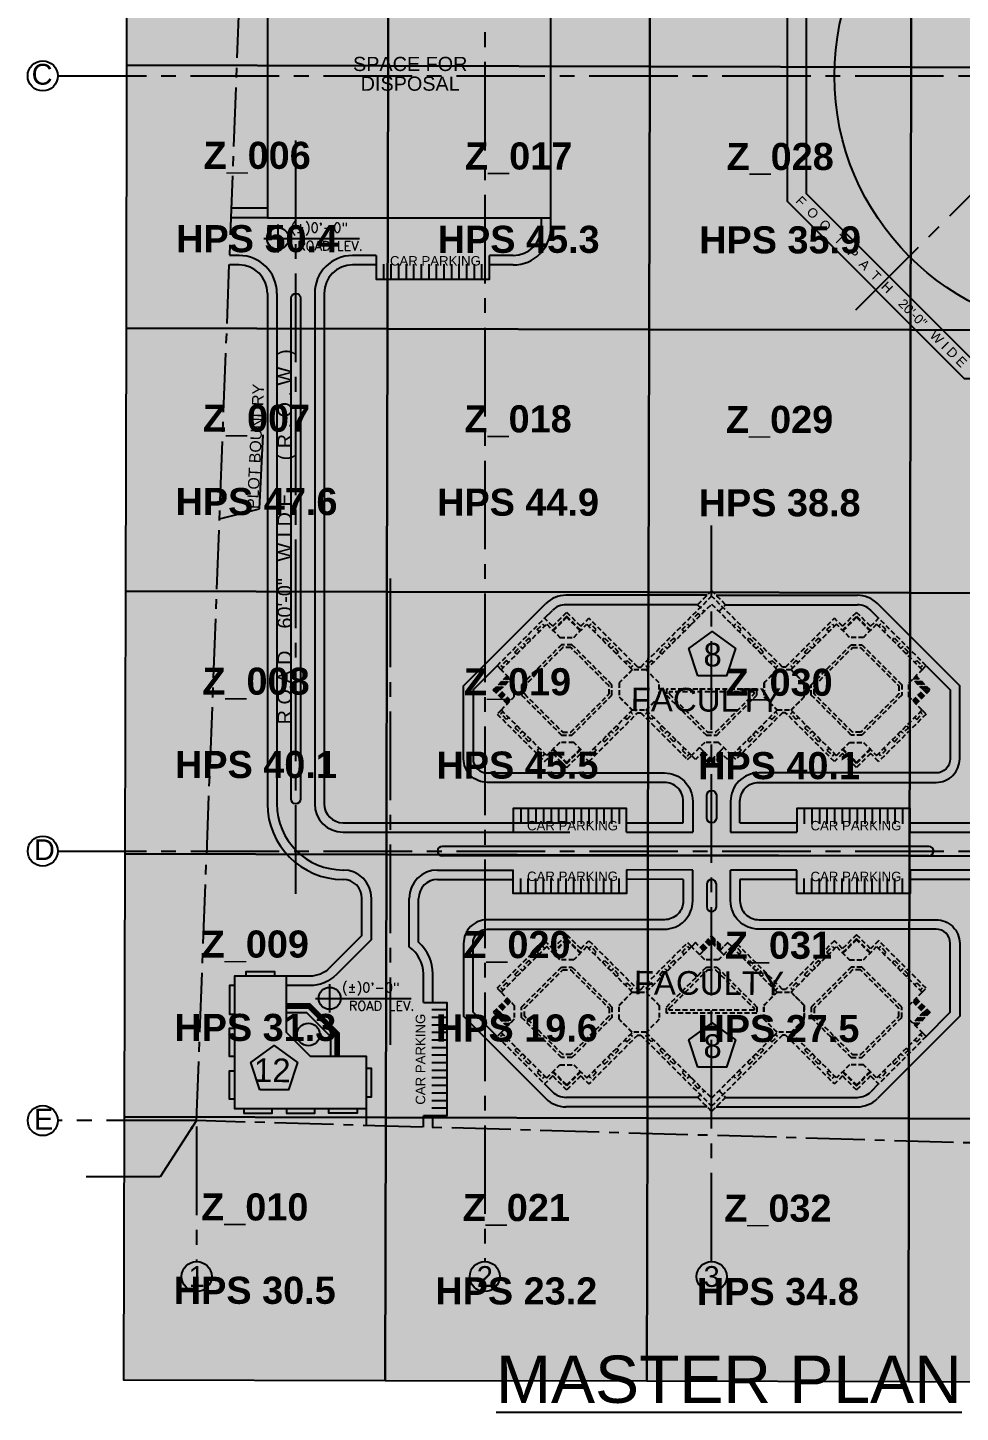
# Model space of a CAD drawing. Header units: inches. Extents: x -2144 to 56079, y -95222 to 39443.
# Drawn here: x -2144 to 9700, y -3264 to 14312 of the extents above; entities that cross this region are included whole.
import ezdxf
from ezdxf.enums import TextEntityAlignment as Align

# ---------------------------------------------------------------- set-up
doc = ezdxf.new("R2010")
doc.units = ezdxf.units.IN
doc.header["$LTSCALE"] = 250
doc.header["$MEASUREMENT"] = 0
doc.linetypes.add('CENTER2', pattern=[1.125, 0.75, -0.125, 0.125, -0.125])
doc.linetypes.add('HIDDEN', pattern=[0.375, 0.25, -0.125])
doc.layers.get('0').update_dxf_attribs({"color": 8, "linetype": 'CONTINUOUS', "true_color": 0x555555})
for name, color, linetype, true_color in [('BOUNDARY', 8, 'CENTER2', 0x555555), ('BUILDING', 8, 'CONTINUOUS', 0x555555), ('GRID', 8, 'CENTER2', 0x555555), ('I D NUMBER', 8, 'CONTINUOUS', 0x555555), ('LEADER', 8, 'CONTINUOUS', 0x555555), ('LEVEL', 8, 'CONTINUOUS', 0x555555), ('PARKING', 8, 'CONTINUOUS', 0x555555), ('PATH', 8, 'CONTINUOUS', 0x555555), ('PLINTH', 8, 'CONTINUOUS', 0x555555), ('ROAD', 8, 'CONTINUOUS', 0x555555), ('SEAL TEXT', 8, 'CONTINUOUS', 0x555555), ('STEP', 8, 'CONTINUOUS', 0x555555)]:
    doc.layers.add(name, color=color, linetype=linetype, true_color=true_color)
for name, color, linetype in [('CP08_HPS_HIGH', 30, 'Continuous'), ('CP08_HPS_LOW', 3, 'Continuous'), ('CP08_HPS_MODERATE', 2, 'Continuous'), ('CP08_ZONE_LABELS', 7, 'Continuous')]:
    doc.layers.add(name, color=color, linetype=linetype)
doc.styles.add('ARIAL', font='arial.ttf')
doc.styles.add('ARIAL-B', font='arialbd.ttf')
doc.styles.add('ROMANS', font='romans.shx')
doc.dimstyles.new('SCALE-1800', dxfattribs={"dimtxt": 180, "dimasz": 72, "dimexe": 144, "dimexo": 36, "dimgap": 36, "dimtad": 1, "dimdec": 3, "dimlunit": 4, "dimtxsty": 'ROMANS', "dimblk1": 'DOT', "dimblk2": 'DOT', "dimsah": 1, "dimcen": 6, "dimdle": 36, "dimclrd": 256, "dimclre": 256, "dimclrt": 3, "dimazin": 3, "dimtfac": 0.56, "dimtdec": 3, "dimtmove": 2, "dimatfit": 3, "dimfxl": 36, "dimtzin": 13, "dimlwd": -1, "dimlwe": -1})

# ---------------------------------------------------------------- blocks, each defined once
blk = doc.blocks.new('_DOT')
at = {"color": 0, "linetype": 'ByBlock'}
blk.add_line((-0.5, 0), (-1, 0), dxfattribs=at)
at = {"color": 0, "linetype": 'ByBlock', "const_width": 0.5}
blk.add_lwpolyline([(-0.25, 0, 1), (0.25, 0, 1)], format="xyb", close=True, dxfattribs=at)
blk = doc.blocks.new('ADMIN BUILDING')
at = {"layer": 'BUILDING'}
blk.add_lwpolyline([(-280, 25), (-280, 740), (-940, 740), (-940, -940), (740, -940), (740, -280), (25, -280)], close=True, dxfattribs=at)
at = {"layer": 'BUILDING', "color": 2}
for points in [[(-790, 740), (-790, 800), (-430, 800), (-430, 740)], [(-940, 620), (-1000, 620), (-1000, 260), (-940, 260)], [(-940, -280), (-1000, -280), (-1000, 80), (-940, 80)], [(-940, -820), (-1000, -820), (-1000, -460), (-940, -460)], [(740, -790), (800, -790), (800, -430), (740, -430)], [(-820, -940), (-820, -1000), (-460, -1000), (-460, -940)], [(-280, -940), (-280, -1000), (80, -1000), (80, -940)], [(620, -940), (620, -1000), (260, -1000), (260, -940)]]:
    blk.add_lwpolyline(points, dxfattribs=at)
at = {"layer": 'BUILDING', "color": 9}
for points in [[(-280, 388), (19, 388), (388, 19), (388, -280)], [(-280, 376), (14, 376), (376, 14), (376, -280)], [(-280, 364), (9, 364), (364, 9), (364, -280)], [(-280, 352), (4, 352), (352, 4), (352, -280)], [(-280, 340), (-1, 340), (340, -1), (340, -280)]]:
    blk.add_lwpolyline(points, dxfattribs=at)
at = {"layer": 'BUILDING', "color": 7}
blk.add_lwpolyline([(-280, 280), (-25, 280), (280, -25), (280, -280)], dxfattribs=at)
at = {"layer": 'BUILDING', "color": 2}
blk.add_circle((0, 0), 144, dxfattribs=at)
blk = doc.blocks.new('FUTURE HOSTEL')
at = {"layer": 'BUILDING', "color": 9, "linetype": 'HIDDEN'}
for p, q in [((939, 799), (900, 799)), ((2724, 782), (2121, 179)), ((2673, 833), (2724, 782)), ((1662, 281), (1559, 179)), ((1662, 281), (1840, 103)), ((2018, 281), (1840, 103)), ((2018, 281), (2121, 179))]:
    blk.add_line(p, q, dxfattribs=at)
for points in [[(-2018, 1845), (-1840, 2023), (-1662, 1845)], [(-2012, 1838), (-1840, 2010), (-1668, 1838)], [(2673, 1344), (2724, 1395), (2121, 1998), (2018, 1896), (1840, 2074), (1662, 1896), (1559, 1998), (939, 1379), (900, 1379), (306, 1973), (255, 1922)], [(2018, 1845), (1840, 2023), (1662, 1845)], [(2012, 1838), (1840, 2010), (1668, 1838)], [(-2189, 1828), (-2214, 1854), (-2144, 1924), (-2119, 1898)], [(-1491, 1828), (-1465, 1854), (-1535, 1924), (-1561, 1898)], [(-349, 1828), (-375, 1854), (-305, 1924), (-279, 1898)], [(349, 1828), (375, 1854), (305, 1924), (279, 1898)], [(1491, 1828), (1465, 1854), (1535, 1924), (1561, 1898)], [(2189, 1828), (2214, 1854), (2144, 1924), (2119, 1898)], [(-2473, 1544), (-2499, 1569), (-2429, 1639), (-2403, 1614)], [(-2295, 1722), (-2321, 1747), (-2391, 1677), (-2365, 1652)], [(-1385, 1722), (-1359, 1747), (-1289, 1677), (-1315, 1652)], [(-1207, 1544), (-1181, 1569), (-1251, 1639), (-1277, 1614)], [(-633, 1544), (-659, 1569), (-589, 1639), (-563, 1614)], [(-455, 1722), (-481, 1747), (-551, 1677), (-525, 1652)], [(455, 1722), (481, 1747), (551, 1677), (525, 1652)], [(633, 1544), (659, 1569), (589, 1639), (563, 1614)], [(1207, 1544), (1181, 1569), (1251, 1639), (1277, 1614)], [(1385, 1722), (1359, 1747), (1289, 1677), (1315, 1652)], [(2295, 1722), (2321, 1747), (2391, 1677), (2365, 1652)], [(2473, 1544), (2499, 1569), (2429, 1639), (2403, 1614)], [(-2579, 1438), (-2605, 1463), (-2675, 1393), (-2649, 1368)], [(-1100, 1438), (-1075, 1463), (-1005, 1393), (-1030, 1368)], [(-739, 1438), (-765, 1463), (-835, 1393), (-809, 1368)], [(739, 1438), (765, 1463), (835, 1393), (809, 1368)], [(1100, 1438), (1075, 1463), (1005, 1393), (1030, 1368)], [(2579, 1438), (2605, 1463), (2675, 1393), (2649, 1368)], [(2562, 1233), (2706, 1089), (2562, 944)], [(2571, 1241), (2723, 1089), (2571, 936)], [(2579, 1250), (2740, 1089), (2579, 927)], [(2588, 1258), (2757, 1089), (2588, 919)], [(2596, 1267), (2774, 1089), (2596, 910)], [(2554, 1224), (2689, 1089), (2554, 953)], [(-2579, 739), (-2605, 714), (-2675, 784), (-2649, 809)], [(-1100, 739), (-1075, 714), (-1005, 784), (-1030, 809)], [(-739, 739), (-765, 714), (-835, 784), (-809, 809)], [(739, 739), (765, 714), (835, 784), (809, 809)], [(1100, 739), (1075, 714), (1005, 784), (1030, 809)], [(2579, 739), (2605, 714), (2675, 784), (2649, 809)], [(-2473, 633), (-2499, 608), (-2429, 538), (-2403, 563)], [(-1207, 633), (-1181, 608), (-1251, 538), (-1277, 563)], [(-633, 633), (-659, 608), (-589, 538), (-563, 563)], [(633, 633), (659, 608), (589, 538), (563, 563)], [(1207, 633), (1181, 608), (1251, 538), (1277, 563)], [(2473, 633), (2499, 608), (2429, 538), (2403, 563)], [(-2295, 455), (-2321, 430), (-2391, 500), (-2365, 525)], [(-1385, 455), (-1359, 430), (-1289, 500), (-1315, 525)], [(-455, 455), (-481, 430), (-551, 500), (-525, 525)], [(455, 455), (481, 430), (551, 500), (525, 525)], [(1385, 455), (1359, 430), (1289, 500), (1315, 525)], [(2295, 455), (2321, 430), (2391, 500), (2365, 525)], [(-2189, 349), (-2214, 324), (-2144, 254), (-2119, 279)], [(-1662, 332), (-1840, 154), (-2018, 332)], [(-1668, 339), (-1840, 167), (-2012, 339)], [(-1491, 349), (-1465, 324), (-1535, 254), (-1561, 279)], [(-349, 349), (-375, 324), (-305, 254), (-279, 279)], [(-145, 145), (-170, 119), (-240, 189), (-215, 215)], [(349, 349), (375, 324), (305, 254), (279, 279)], [(1491, 349), (1465, 324), (1535, 254), (1561, 279)], [(1662, 332), (1840, 154), (2018, 332)], [(1668, 339), (1840, 167), (2012, 339)], [(2189, 349), (2214, 324), (2144, 254), (2119, 279)]]:
    blk.add_lwpolyline(points, dxfattribs=at)
for points in [[(-2673, 833), (-2095, 255), (-1928, 422), (-1752, 422), (-1585, 255), (-1008, 832), (-1176, 1000), (-1176, 1178), (-1008, 1345), (-1585, 1922), (-1752, 1755), (-1928, 1755), (-2095, 1922), (-2673, 1344), (-2506, 1177), (-2506, 1000)], [(-833, 833), (-255, 255), (0, 0), (0, 0), (255, 255), (832, 832), (664, 1000), (664, 1178), (832, 1345), (255, 1922), (88, 1755), (-88, 1755), (-255, 1922), (-833, 1344), (-666, 1177), (-666, 1000)], [(2673, 833), (2095, 255), (1928, 422), (1752, 422), (1585, 255), (1008, 832), (1176, 1000), (1176, 1178), (1008, 1345), (1585, 1922), (1752, 1755), (1928, 1755), (2095, 1922), (2673, 1344), (2506, 1177), (2506, 1000)], [(-1906, 515), (-2414, 1023), (-2414, 1155), (-1906, 1663), (-1774, 1663), (-1266, 1155), (-1266, 1023), (-1774, 515)], [(66, 1663), (574, 1155), (574, 1078), (-574, 1078), (-574, 1155), (-66, 1663)], [(1906, 515), (2414, 1023), (2414, 1155), (1906, 1663), (1774, 1663), (1266, 1155), (1266, 1023), (1774, 515)], [(1891, 551), (2378, 1038), (2378, 1140), (1891, 1627), (1789, 1627), (1302, 1140), (1302, 1038), (1789, 551)], [(-1174, 1000), (-1174, 1177), (-1008, 1343), (-832, 1343), (-666, 1177), (-666, 1000), (-832, 835), (-1008, 835)], [(666, 1000), (666, 1177), (832, 1343), (1008, 1343), (1174, 1177), (1174, 1000), (1008, 835), (832, 835)]]:
    blk.add_lwpolyline(points, close=True, dxfattribs=at)
at = {"layer": 'PLINTH', "color": 9, "linetype": 'HIDDEN'}
for p, q in [((-2673, 833), (-2724, 782)), ((-2724, 782), (-2121, 179)), ((-939, 799), (-1559, 179)), ((-939, 799), (-900, 799)), ((-900, 799), (0, -102)), ((900, 799), (0, -102)), ((939, 799), (1559, 179)), ((-2018, 281), (-2121, 179)), ((-2018, 281), (-1840, 103)), ((-1662, 281), (-1840, 103)), ((-1662, 281), (-1559, 179))]:
    blk.add_line(p, q, dxfattribs=at)
blk.add_lwpolyline([(-2673, 1344), (-2724, 1395), (-2121, 1998), (-2018, 1896), (-1840, 2074), (-1662, 1896), (-1559, 1998), (-939, 1379), (-900, 1379), (-306, 1973), (-255, 1922)], dxfattribs=at)
for points in [[(-1891, 551), (-2378, 1038), (-2378, 1140), (-1891, 1627), (-1789, 1627), (-1302, 1140), (-1302, 1038), (-1789, 551)], [(51, 1627), (538, 1140), (538, 1114), (-538, 1114), (-538, 1140), (-51, 1627)]]:
    blk.add_lwpolyline(points, close=True, dxfattribs=at)
at = {"layer": 'STEP', "color": 9, "linetype": 'HIDDEN'}
for p, q in [((-204, 1973), (-255, 1922)), ((-103, 1871), (-204, 1973)), ((204, 1973), (103, 1871)), ((255, 1922), (204, 1973)), ((-153, 1820), (-103, 1871)), ((103, 1871), (153, 1820))]:
    blk.add_line(p, q, dxfattribs=at)
for points in [[(-145, 1913), (0, 2058), (145, 1913)], [(-136, 1905), (0, 2041), (136, 1905)], [(-128, 1896), (0, 2024), (128, 1896)], [(-120, 1888), (0, 2007), (120, 1888)], [(-111, 1879), (0, 1991), (111, 1879)], [(-103, 1871), (0, 1974), (103, 1871)], [(-2596, 1267), (-2774, 1089), (-2596, 910)], [(-2588, 1258), (-2757, 1089), (-2588, 919)], [(-2579, 1250), (-2740, 1089), (-2579, 927)], [(-2571, 1241), (-2723, 1089), (-2571, 936)], [(-2562, 1233), (-2706, 1089), (-2562, 944)], [(-2554, 1224), (-2689, 1089), (-2554, 953)]]:
    blk.add_lwpolyline(points, dxfattribs=at)

msp = doc.modelspace()

# ---------------------------------------------------------------- hatches: boundary and pattern name
at = {"layer": 'CP08_HPS_HIGH', "transparency": 33554482}
h = msp.add_hatch(color=30, dxfattribs=at)
h.dxf.hatch_style = 1
h.paths.add_polyline_path([(-887, 13835), (-895, 10498), (2427, 10491), (2434, 13828), (-887, 13835)])
at = {"layer": 'CP08_HPS_LOW', "transparency": 33554482}
h = msp.add_hatch(color=3, dxfattribs=at)
h.dxf.hatch_style = 1
h.paths.add_polyline_path([(2412, 3816), (2404, 479), (5726, 471), (5733, 3809), (2412, 3816)])
h = msp.add_hatch(color=3, dxfattribs=at)
h.dxf.hatch_style = 1
h.paths.add_polyline_path([(2404, 479), (2397, -2858), (5718, -2866), (5726, 471), (2404, 479)])
at = {"layer": 'CP08_HPS_MODERATE', "transparency": 33554482}
h = msp.add_hatch(color=2, dxfattribs=at)
h.dxf.hatch_style = 1
h.paths.add_polyline_path([(-880, 17173), (-887, 13835), (2434, 13828), (2442, 17165), (-880, 17173)])
h = msp.add_hatch(color=2, dxfattribs=at)
h.dxf.hatch_style = 1
h.paths.add_polyline_path([(2442, 17165), (2434, 13828), (5756, 13820), (5763, 17158), (2442, 17165)])
h = msp.add_hatch(color=2, dxfattribs=at)
h.dxf.hatch_style = 1
h.paths.add_polyline_path([(5763, 17158), (5756, 13820), (9077, 13813), (9084, 17150), (5763, 17158)])
h = msp.add_hatch(color=2, dxfattribs=at)
h.dxf.hatch_style = 1
h.paths.add_polyline_path([(9084, 17150), (9077, 13813), (12398, 13806), (12406, 17143), (9084, 17150)])
h = msp.add_hatch(color=2, dxfattribs=at)
h.dxf.hatch_style = 1
h.paths.add_polyline_path([(2434, 13828), (2427, 10491), (5748, 10483), (5756, 13820), (2434, 13828)])
h = msp.add_hatch(color=2, dxfattribs=at)
h.dxf.hatch_style = 1
h.paths.add_polyline_path([(5756, 13820), (5748, 10483), (9069, 10476), (9077, 13813), (5756, 13820)])
h = msp.add_hatch(color=2, dxfattribs=at)
h.dxf.hatch_style = 1
h.paths.add_polyline_path([(9077, 13813), (9069, 10476), (12391, 10468), (12398, 13806), (9077, 13813)])
h = msp.add_hatch(color=2, dxfattribs=at)
h.dxf.hatch_style = 1
h.paths.add_polyline_path([(-895, 10498), (-902, 7161), (2419, 7153), (2427, 10491), (-895, 10498)])
h = msp.add_hatch(color=2, dxfattribs=at)
h.dxf.hatch_style = 1
h.paths.add_polyline_path([(2427, 10491), (2419, 7153), (5741, 7146), (5748, 10483), (2427, 10491)])
h = msp.add_hatch(color=2, dxfattribs=at)
h.dxf.hatch_style = 1
h.paths.add_polyline_path([(5748, 10483), (5741, 7146), (9062, 7138), (9069, 10476), (5748, 10483)])
h = msp.add_hatch(color=2, dxfattribs=at)
h.dxf.hatch_style = 1
h.paths.add_polyline_path([(9069, 10476), (9062, 7138), (12383, 7131), (12391, 10468), (9069, 10476)])
h = msp.add_hatch(color=2, dxfattribs=at)
h.dxf.hatch_style = 1
h.paths.add_polyline_path([(-902, 7161), (-910, 3824), (2412, 3816), (2419, 7153), (-902, 7161)])
h = msp.add_hatch(color=2, dxfattribs=at)
h.dxf.hatch_style = 1
h.paths.add_polyline_path([(2419, 7153), (2412, 3816), (5733, 3809), (5741, 7146), (2419, 7153)])
h = msp.add_hatch(color=2, dxfattribs=at)
h.dxf.hatch_style = 1
h.paths.add_polyline_path([(5741, 7146), (5733, 3809), (9054, 3801), (9062, 7138), (5741, 7146)])
h = msp.add_hatch(color=2, dxfattribs=at)
h.dxf.hatch_style = 1
h.paths.add_polyline_path([(9062, 7138), (9054, 3801), (12376, 3794), (12383, 7131), (9062, 7138)])
h = msp.add_hatch(color=2, dxfattribs=at)
h.dxf.hatch_style = 1
h.paths.add_polyline_path([(-910, 3824), (-917, 486), (2404, 479), (2412, 3816), (-910, 3824)])
h = msp.add_hatch(color=2, dxfattribs=at)
h.dxf.hatch_style = 1
h.paths.add_polyline_path([(5733, 3809), (5726, 471), (9047, 464), (9054, 3801), (5733, 3809)])
h = msp.add_hatch(color=2, dxfattribs=at)
h.dxf.hatch_style = 1
h.paths.add_polyline_path([(9054, 3801), (9047, 464), (12368, 456), (12376, 3794), (9054, 3801)])
h = msp.add_hatch(color=2, dxfattribs=at)
h.dxf.hatch_style = 1
h.paths.add_polyline_path([(-917, 486), (-925, -2851), (2397, -2858), (2404, 479), (-917, 486)])
h = msp.add_hatch(color=2, dxfattribs=at)
h.dxf.hatch_style = 1
h.paths.add_polyline_path([(5726, 471), (5718, -2866), (9040, -2873), (9047, 464), (5726, 471)])
h = msp.add_hatch(color=2, dxfattribs=at)
h.dxf.hatch_style = 1
h.paths.add_polyline_path([(9047, 464), (9040, -2873), (12361, -2881), (12368, 456), (9047, 464)])
at = {"layer": 'LEVEL', "true_color": 0x555555}
h = msp.add_hatch(color=256, dxfattribs=at)
h.paths.add_polyline_path([(1173, 11637, 0.414214), (1034, 11776), (1034, 11637)])
h.paths.add_polyline_path([(1034, 11637), (895, 11637, 0.414214), (1034, 11499)])
h = msp.add_hatch(color=256, dxfattribs=at)
h.paths.add_polyline_path([(1829, 1991, 0.414214), (1691, 2130), (1691, 1991)])
h.paths.add_polyline_path([(1691, 1991), (1552, 1991, 0.414214), (1691, 1853)])

# ---------------------------------------------------------------- linework, layer by layer
at = {"layer": 'BOUNDARY', "ltscale": 4, "true_color": 0x555555}
for p, q in [((0, 439), (817, 21746)), ((15236, 0), (0, 439))]:
    msp.add_line(p, q, dxfattribs=at)
at = {"layer": 'BUILDING', "color": 6, "true_color": 0x555555}
msp.add_lwpolyline([(901, 11900), (4501, 11900), (4501, 15500), (901, 15500)], close=True, dxfattribs=at)
at = {"layer": 'CP08_HPS_HIGH', "color": 30}
msp.add_lwpolyline([(-887, 13835), (-895, 10498), (2427, 10491), (2434, 13828), (-887, 13835)], close=True, dxfattribs=at)
at = {"layer": 'CP08_HPS_LOW', "color": 3}
for points in [[(2412, 3816), (2404, 479), (5726, 471), (5733, 3809), (2412, 3816)], [(2404, 479), (2397, -2858), (5718, -2866), (5726, 471), (2404, 479)]]:
    msp.add_lwpolyline(points, close=True, dxfattribs=at)
at = {"layer": 'CP08_HPS_MODERATE', "color": 2}
for points in [[(-880, 17173), (-887, 13835), (2434, 13828), (2442, 17165), (-880, 17173)], [(2442, 17165), (2434, 13828), (5756, 13820), (5763, 17158), (2442, 17165)], [(5763, 17158), (5756, 13820), (9077, 13813), (9084, 17150), (5763, 17158)], [(9084, 17150), (9077, 13813), (12398, 13806), (12406, 17143), (9084, 17150)], [(2434, 13828), (2427, 10491), (5748, 10483), (5756, 13820), (2434, 13828)], [(5756, 13820), (5748, 10483), (9069, 10476), (9077, 13813), (5756, 13820)], [(9077, 13813), (9069, 10476), (12391, 10468), (12398, 13806), (9077, 13813)], [(-895, 10498), (-902, 7161), (2419, 7153), (2427, 10491), (-895, 10498)], [(2427, 10491), (2419, 7153), (5741, 7146), (5748, 10483), (2427, 10491)], [(5748, 10483), (5741, 7146), (9062, 7138), (9069, 10476), (5748, 10483)], [(9069, 10476), (9062, 7138), (12383, 7131), (12391, 10468), (9069, 10476)], [(-902, 7161), (-910, 3824), (2412, 3816), (2419, 7153), (-902, 7161)], [(2419, 7153), (2412, 3816), (5733, 3809), (5741, 7146), (2419, 7153)], [(5741, 7146), (5733, 3809), (9054, 3801), (9062, 7138), (5741, 7146)], [(9062, 7138), (9054, 3801), (12376, 3794), (12383, 7131), (9062, 7138)], [(-910, 3824), (-917, 486), (2404, 479), (2412, 3816), (-910, 3824)], [(5733, 3809), (5726, 471), (9047, 464), (9054, 3801), (5733, 3809)], [(9054, 3801), (9047, 464), (12368, 456), (12376, 3794), (9054, 3801)], [(-917, 486), (-925, -2851), (2397, -2858), (2404, 479), (-917, 486)], [(5726, 471), (5718, -2866), (9040, -2873), (9047, 464), (5726, 471)], [(9047, 464), (9040, -2873), (12361, -2881), (12368, 456), (9047, 464)]]:
    msp.add_lwpolyline(points, close=True, dxfattribs=at)
at = {"layer": 'GRID', "ltscale": 6, "true_color": 0x555555}
for p, q in [((3661, 35816), (3661, -1350)), ((8372, 10730), (14312, 16670)), ((-1762, 13700), (56079, 13700)), ((1261, 3316), (1261, 13057)), ((6542, -1350), (6542, 7995)), ((2461, 7319), (2461, 1402)), ((-1761, 3860), (55119, 3860)), ((-18, 439), (-1761, 439)), ((2, 363), (2, -1350))]:
    msp.add_line(p, q, dxfattribs=at)
at = {"layer": 'LEADER', "true_color": 0x555555}
for points in [[(6365, 6085), (6252, 6433), (6548, 6648), (6843, 6433), (6730, 6085)], [(6365, 1116), (6252, 1463), (6548, 1678), (6843, 1463), (6730, 1116)], [(803, 828), (690, 1176), (986, 1391), (1281, 1176), (1168, 828)]]:
    msp.add_lwpolyline(points, close=True, dxfattribs=at)
at = {"layer": 'LEVEL', "true_color": 0x555555}
for p, q in [((1034, 11816), (1034, 11459)), ((856, 11637), (2069, 11637)), ((1691, 2170), (1691, 1813)), ((1513, 1991), (2726, 1991))]:
    msp.add_line(p, q, dxfattribs=at)
for centre in [(1034, 11637), (1691, 1991)]:
    msp.add_circle(centre, 139, dxfattribs=at)
at = {"layer": 'PARKING', "true_color": 0x555555}
for p, q in [((2377, 11120), (2377, 11312)), ((2473, 11120), (2473, 11312)), ((2569, 11120), (2569, 11312)), ((2665, 11120), (2665, 11312)), ((2761, 11120), (2761, 11312)), ((2857, 11120), (2857, 11312)), ((2953, 11120), (2953, 11312)), ((3049, 11120), (3049, 11312)), ((3145, 11120), (3145, 11312)), ((3241, 11120), (3241, 11312)), ((3337, 11120), (3337, 11312)), ((3433, 11120), (3433, 11312)), ((3529, 11120), (3529, 11312)), ((3625, 11120), (3625, 11312)), ((4118, 4400), (4118, 4208)), ((4214, 4400), (4214, 4208)), ((4310, 4400), (4310, 4208)), ((4406, 4400), (4406, 4208)), ((4502, 4400), (4502, 4208)), ((4598, 4400), (4598, 4208)), ((4694, 4400), (4694, 4208)), ((4790, 4400), (4790, 4208)), ((4886, 4400), (4886, 4208)), ((4982, 4400), (4982, 4208)), ((5078, 4400), (5078, 4208)), ((5174, 4400), (5174, 4208)), ((5270, 4400), (5270, 4208)), ((5366, 4400), (5366, 4208)), ((7718, 4400), (7718, 4208)), ((7814, 4400), (7814, 4208)), ((7910, 4400), (7910, 4208)), ((8006, 4400), (8006, 4208)), ((8102, 4400), (8102, 4208)), ((8198, 4400), (8198, 4208)), ((8294, 4400), (8294, 4208)), ((8390, 4400), (8390, 4208)), ((8486, 4400), (8486, 4208)), ((8582, 4400), (8582, 4208)), ((8678, 4400), (8678, 4208)), ((8774, 4400), (8774, 4208)), ((8870, 4400), (8870, 4208)), ((8966, 4400), (8966, 4208)), ((4118, 3322), (4118, 3514)), ((4214, 3322), (4214, 3514)), ((4310, 3322), (4310, 3514)), ((4406, 3322), (4406, 3514)), ((4502, 3322), (4502, 3514)), ((4598, 3322), (4598, 3514)), ((4694, 3322), (4694, 3514)), ((4790, 3322), (4790, 3514)), ((4886, 3322), (4886, 3514)), ((4982, 3322), (4982, 3514)), ((5078, 3322), (5078, 3514)), ((5174, 3322), (5174, 3514)), ((5270, 3322), (5270, 3514)), ((5366, 3322), (5366, 3514)), ((7718, 3320), (7718, 3512)), ((7814, 3320), (7814, 3512)), ((7910, 3320), (7910, 3512)), ((8006, 3320), (8006, 3512)), ((8102, 3320), (8102, 3512)), ((8198, 3320), (8198, 3512)), ((8294, 3320), (8294, 3512)), ((8390, 3320), (8390, 3512)), ((8486, 3320), (8486, 3512)), ((8582, 3320), (8582, 3512)), ((8678, 3320), (8678, 3512)), ((8774, 3320), (8774, 3512)), ((8870, 3320), (8870, 3512)), ((8966, 3320), (8966, 3512)), ((3181, 1844), (2989, 1844)), ((3181, 1748), (2989, 1748)), ((3181, 1652), (2989, 1652)), ((3181, 1556), (2989, 1556)), ((3181, 1460), (2989, 1460)), ((3181, 1364), (2989, 1364)), ((3181, 1268), (2989, 1268)), ((3181, 1172), (2989, 1172)), ((3181, 1076), (2989, 1076)), ((3181, 980), (2989, 980)), ((3181, 884), (2989, 884)), ((3181, 788), (2989, 788)), ((3181, 692), (2989, 692)), ((3181, 596), (2989, 596))]:
    msp.add_line(p, q, dxfattribs=at)
at = {"layer": 'PATH', "true_color": 0x555555}
for p, q in [((901, 12020), (444, 12020)), ((4501, 11780), (4501, 11900)), ((541, 11300), (417, 11300)), ((2281, 11300), (1981, 11300)), ((4021, 11300), (3721, 11300)), ((901, 10940), (901, 4460)), ((1621, 10940), (1621, 4460)), ((6484, 7107), (4691, 7107)), ((6600, 7107), (8393, 7107)), ((4421, 6816), (4521, 6916)), ((6364, 6987), (4691, 6987)), ((6720, 6987), (8393, 6987)), ((8662, 6816), (8562, 6916)), ((1861, 4220), (4742, 4220)), ((5462, 4220), (6182, 4220)), ((6902, 4220, 0), (7622, 4220, 0)), ((9062, 4220, 0), (10862, 4220, 0)), ((3061, 3500), (4022, 3500)), ((6182, 3500), (5462, 3502)), ((7622, 3500), (6902, 3500)), ((13019, 3500), (9062, 3500)), ((2101, 2788), (2101, 3260)), ((2821, 2703), (2821, 3260)), ((3001, 1940), (3001, 2300)), ((4421, 904), (4521, 804)), ((8662, 904), (8562, 804)), ((6364, 734), (4691, 734)), ((6720, 734), (8393, 734)), ((2161, 377), (2161, 592)), ((6484, 614), (4691, 614)), ((6600, 614), (8393, 614)), ((3001, 353), (3001, 500))]:
    msp.add_line(p, q, dxfattribs=at)
msp.add_lwpolyline([(11222, 17540), (9751, 17540), (7502, 15291), (7502, 12110), (9751, 9860), (11342, 9860)], dxfattribs=at)
msp.add_lwpolyline([(7742, 15191), (7742, 12209), (9851, 10100), (12833, 10100), (14942, 12209), (14942, 15191), (12833, 17300), (9851, 17300)], close=True, dxfattribs=at)
for points in [[(5942, 4732), (3692, 4732, -0.414214), (3392, 5032), (3392, 5956), (4437, 7001)], [(7142, 4732), (9392, 4732, 0.414214), (9692, 5032), (9692, 5956), (8647, 7001)], [(6182, 4220), (6182, 4492, 0.414214), (5942, 4732)], [(6902, 4220), (6902, 4492, -0.414214), (7142, 4732)], [(6182, 3500), (6182, 3229, -0.414214), (5942, 2989)], [(6902, 3500), (6902, 3229, 0.414214), (7142, 2989)], [(5942, 2989), (3692, 2989, 0.414214), (3392, 2689), (3392, 1764), (4437, 719)], [(7142, 2989), (9392, 2989, -0.414214), (9692, 2689), (9692, 1764), (8647, 719)], [(2101, 2788), (1691, 2378, -0.198912), (1437, 2272), (1141, 2272)]]:
    msp.add_lwpolyline(points, format="xyb", dxfattribs=at)
for centre, radius, start, end in [((4021, 11780), 480, 270, 0), ((541, 10940), 360, 0, 90), ((1981, 10940), 360, 90, 180), ((4691, 6747), 360, 90, 135), ((8393, 6747), 360, 45, 90), ((4691, 6747), 240, 90, 135), ((8393, 6747), 240, 45, 90), ((1861, 4460), 960, 180, 270), ((1861, 4460), 240, 180, 270), ((1861, 3260), 240, 0, 90), ((3061, 3260), 240, 90, 180), ((2461, 2300), 540, 0, 48.1897), ((4691, 974), 360, 225, 270), ((4691, 974), 240, 225, 270), ((8393, 974), 240, 270, 315), ((8393, 974), 360, 270, 315)]:
    msp.add_arc(centre, radius, start, end, dxfattribs=at)
at = {"layer": 'PLINTH', "linetype": 'HIDDEN', "true_color": 0x555555}
for points in [[(6635, 6902), (6720, 6987), (6542, 7165), (6364, 6987), (6449, 6902)], [(6635, 819), (6720, 734), (6542, 556), (6364, 734), (6449, 819)]]:
    msp.add_lwpolyline(points, dxfattribs=at)
at = {"layer": 'ROAD', "true_color": 0x555555}
for p, q in [((901, 11900), (440, 11900)), ((4381, 11780), (4381, 11905)), ((541, 11420), (421, 11420)), ((2281, 11420), (1981, 11420)), ((4021, 11420), (3721, 11420)), ((1021, 10940), (1021, 4460)), ((1501, 10940), (1501, 4460)), ((1861, 4100), (4742, 4100)), ((5462, 4100), (6302, 4100)), ((6782, 4100, 0), (7622, 4100, 0)), ((9062, 4100, 0), (10862, 4100, 0)), ((9302, 3920), (3121, 3920)), ((9302, 3800), (3121, 3800)), ((3061, 3620), (4022, 3620)), ((6302, 3620), (5462, 3622)), ((7622, 3620), (6782, 3620)), ((13139, 3620), (9062, 3620)), ((2221, 2738), (2221, 3260)), ((2701, 2645), (2701, 3260)), ((2881, 1940), (2881, 2300)), ((2881, 356), (2881, 500))]:
    msp.add_line(p, q, dxfattribs=at)
for points in [[(2281, 11420), (2281, 11120), (3721, 11120), (3721, 11420)], [(5462, 4100), (5462, 4400), (4022, 4400), (4022, 4100)], [(9062, 4100), (9062, 4400), (7622, 4400), (7622, 4100)], [(5462, 3622), (5462, 3322), (4022, 3322), (4022, 3622)], [(9062, 3620), (9062, 3320), (7622, 3320), (7622, 3620)], [(2881, 1940), (3181, 1940), (3181, 500), (2881, 500)]]:
    msp.add_lwpolyline(points, dxfattribs=at)
for points in [[(1321, 4520, -1), (1201, 4520), (1202, 10880, -1), (1322, 10880)], [(6482, 4568, -1), (6602, 4568), (6602, 4280, -1), (6482, 4280)], [(6482, 3152, 1), (6602, 3152), (6602, 3440, 1), (6482, 3440)]]:
    msp.add_lwpolyline(points, format="xyb", close=True, dxfattribs=at)
for points in [[(3818, 6213), (3512, 5906), (3512, 5032, 0.414214), (3692, 4852), (5942, 4852, -0.414214), (6302, 4492), (6302, 4100)], [(9266, 6213), (9572, 5906), (9572, 5032, -0.414214), (9392, 4852), (7142, 4852, 0.414214), (6782, 4492), (6782, 4100)], [(3818, 1508), (3512, 1814), (3512, 2689, -0.414214), (3692, 2869), (5942, 2869, 0.414214), (6302, 3229), (6302, 3620)], [(9266, 1508), (9572, 1814), (9572, 2689, 0.414214), (9392, 2869), (7142, 2869, -0.414214), (6782, 3229), (6782, 3620)], [(2221, 2738), (1776, 2293, -0.198912), (1437, 2152), (1141, 2152)]]:
    msp.add_lwpolyline(points, format="xyb", dxfattribs=at)
msp.add_circle((11342, 13700), 3240, dxfattribs=at)
for centre, radius, start, end in [((4021, 11780), 360, 270, 0), ((541, 10940), 480, 0, 90), ((1981, 10940), 480, 90, 180), ((1861, 4460), 840, 180, 270), ((1861, 4460), 360, 180, 270), ((3121, 3860), 60, 90, 270), ((9302, 3860), 60, 270, 90), ((1861, 3260), 360, 0, 90), ((3061, 3260), 360, 90, 180), ((2461, 2300), 420, 0, 55.1501)]:
    msp.add_arc(centre, radius, start, end, dxfattribs=at)
at = {"layer": 'SEAL TEXT', "true_color": 0x555555}
for centre in [(-1953, 13700), (-1952, 3860), (-1952, 439), (2, -1541), (3661, -1541), (6542, -1541)]:
    msp.add_circle(centre, 191, dxfattribs=at)

# ---------------------------------------------------------------- block references
at = {"layer": 'PLINTH', "true_color": 0x555555, "xscale": -1, "rotation": 180}
msp.add_blockref('FUTURE HOSTEL', (6542, 6995), dxfattribs=at)
at = {"layer": 'PLINTH', "true_color": 0x555555}
for name, p in [('FUTURE HOSTEL', (6542, 725)), ('ADMIN BUILDING', (1421, 1532))]:
    msp.add_blockref(name, p, dxfattribs=at)

# ---------------------------------------------------------------- texts
at = {"layer": 'CP08_ZONE_LABELS', "color": 7, "style": 'ARIAL-B'}
for s, p in [('Z_006', (770, 12692)), ('Z_017', (4091, 12684)), ('Z_028', (7412, 12677)), ('HPS 50.4', (770, 11634)), ('HPS 45.3', (4091, 11626)), ('HPS 35.9', (7412, 11619)), ('Z_007', (762, 9355)), ('Z_018', (4084, 9347)), ('Z_029', (7405, 9340)), ('HPS 47.6', (762, 8297)), ('HPS 44.9', (4084, 8289)), ('HPS 38.8', (7405, 8282)), ('Z_008', (755, 6017)), ('Z_019', (4076, 6010)), ('Z_030', (7398, 6003)), ('HPS 40.1', (755, 4959)), ('HPS 45.5', (4076, 4952)), ('HPS 40.1', (7398, 4945)), ('Z_009', (747, 2680)), ('Z_020', (4069, 2673)), ('Z_031', (7390, 2665)), ('HPS 31.3', (747, 1622)), ('HPS 19.6', (4069, 1615)), ('HPS 27.5', (7390, 1607)), ('Z_010', (740, -657)), ('Z_021', (4061, -665)), ('Z_032', (7383, -672)), ('HPS 30.5', (740, -1715)), ('HPS 23.2', (4061, -1723)), ('HPS 34.8', (7383, -1730))]:
    msp.add_text(s, height=343.9, dxfattribs=at).set_placement(p, align=Align.MIDDLE_CENTER)
at = {"layer": 'LEADER', "true_color": 0x555555, "style": 'ARIAL'}
for s, p in [('SPACE FOR', (2714, 13762)), ('DISPOSAL', (2714, 13512))]:
    msp.add_text(s, height=180, dxfattribs=at).set_placement(p, align=Align.CENTER)
for s, height, rotation, p in [('F  O  O   T   P  A  T  H    20\'-0"   W I D E', 120, 315, (8655, 11046)), ('R O A D    60\'-0"   W I D E      ( R . O . W  )', 180, 90, (1209, 7850))]:
    msp.add_text(s, height=height, rotation=rotation, dxfattribs=at).set_placement(p, align=Align.CENTER)
at = {"layer": 'LEADER', "color": 2, "true_color": 0x555555, "style": 'ARIAL'}
for p in [(3034, 11293), (4775, 4123), (8375, 4123), (4775, 3480), (8375, 3478)]:
    msp.add_text('CAR PARKING', height=120, dxfattribs=at).set_placement(p, align=Align.CENTER)
for s, height, rotation, p in [('PLOT BOUNDRY', 144, 87.2475, (821, 8993)), ('CAR PARKING', 120, 90, (2904, 1218))]:
    msp.add_text(s, height=height, rotation=rotation, dxfattribs=at).set_placement(p, align=Align.CENTER)
at = {"layer": 'LEADER', "color": 6, "true_color": 0x555555, "style": 'ARIAL'}
for s, p in [('8', (6437, 6204)), ('8', (6437, 1235)), ('12', (728, 929))]:
    msp.add_text(s, height=300, rotation=359.6647, dxfattribs=at).set_placement(p)
for p in [(6469, 5631), (6507, 2035)]:
    msp.add_text('FACULTY', height=300, rotation=359.6647, dxfattribs=at).set_placement(p, align=Align.CENTER)
at = {"layer": 'LEADER', "true_color": 0x555555, "style": 'ARIAL'}
msp.add_text('%%UMASTER PLAN', height=600, dxfattribs=at).set_placement((3804, -3144))
at = {"layer": 'LEVEL', "color": 2, "true_color": 0x555555, "style": 'ROMANS'}
for p in [(1192, 11774), (1848, 2128)]:
    msp.add_text('(%%P)0\'-0"', height=120, dxfattribs=at).set_placement(p, align=Align.MIDDLE_LEFT)
for p in [(1694, 11542), (2351, 1896)]:
    msp.add_text('ROAD LEV.', height=120, dxfattribs=at).set_placement(p, align=Align.MIDDLE)
at = {"layer": 'SEAL TEXT', "color": 6, "true_color": 0x555555, "style": 'ARIAL'}
for s, p in [('C', (-2094, 13589)), ('D', (-2065, 3746)), ('E', (-2065, 325)), ('2', (3559, -1672)), ('3', (6440, -1672)), ('1', (-100, -1672))]:
    msp.add_text(s, height=264, dxfattribs=at).set_placement(p)

# ---------------------------------------------------------------- leaders
at = {"layer": 'I D NUMBER', "true_color": 0x555555, "annotation_type": 0, "has_hookline": 1, "hookline_direction": 1, "horizontal_direction": (-1, 0, 0)}
msp.add_leader([(0, 439), (-461, -273), (-1401, -273)], dimstyle='SCALE-1800', override={"dimasz": 120, "dimgap": 36, "dimtad": 0}, dxfattribs=at)
at = {"layer": 'LEADER', "true_color": 0x555555, "annotation_type": 0, "has_hookline": 1, "hookline_direction": 1, "horizontal_direction": (0.048021, 0.998846, 0)}
msp.add_leader([(293, 8078), (802, 8205), (847, 9144)], dimstyle='SCALE-1800', override={"dimgap": 36, "dimtad": 0}, dxfattribs=at)

doc.saveas('drawing.dxf')
